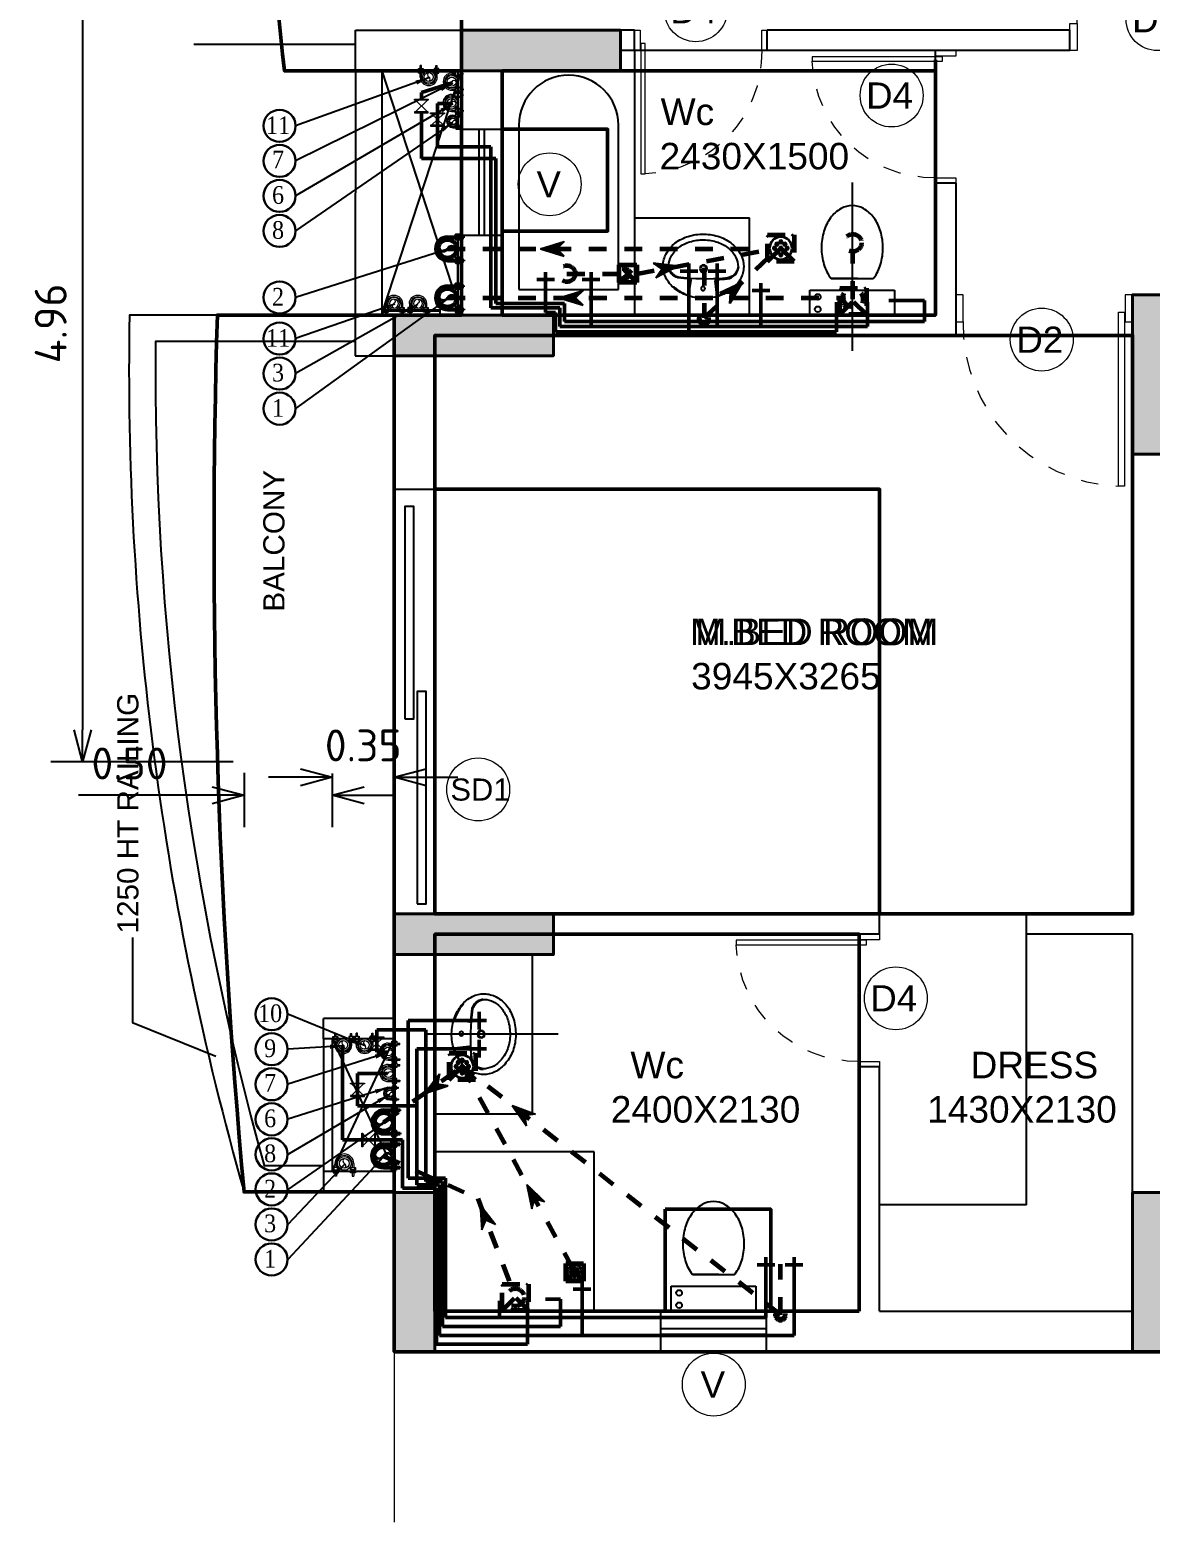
# Model space of a CAD drawing. Header units: inches. Extents: x 0 to 429, y 0 to 185.
# Drawn here: x 230.02 to 236.36, y 97.15 to 105.58 of the extents above; entities that cross this region are included whole.
import ezdxf
from ezdxf.enums import TextEntityAlignment as Align

# ---------------------------------------------------------------- set-up
doc = ezdxf.new("R2010")
doc.units = ezdxf.units.IN
doc.header["$MEASUREMENT"] = 0
doc.linetypes.add('Xr-4BHK-A-B-Typical-Sub$0$HIDDEN', pattern=[0.375, 0.25, -0.125])
doc.layers.get('DEFPOINTS').update_dxf_attribs({"lineweight": 18})
for name, color, linetype, lineweight in [('FLOOR01', 7, 'Continuous', 50), ('XR-4BHK-A-B-TYPICAL-SUB$0$1PL-SHAFT-PIPE-TEXT-50', 213, 'Continuous', 30), ('XR-4BHK-A-B-TYPICAL-SUB$0$DOOR', 34, 'Continuous', 20), ('XR-4BHK-A-B-TYPICAL-SUB$0$TOWER-COL', 1, 'Continuous', 40), ('XR-4BHK-A-B-TYPICAL-SUB$0$TOWER-COL-HATCH', 9, 'Continuous', 5)]:
    doc.layers.add(name, color=color, linetype=linetype, lineweight=lineweight)
doc.layers.add('XR-4BHK-A-B-TYPICAL-SUB$0$1PL-SHAFT-PIPE', color=7, linetype='Continuous')
doc.layers.add('XR-4BHK-A-B-TYPICAL-SUB$0$SEWERARE LINE', color=7, linetype='Continuous', lineweight=35, true_color=0xca2d12)
doc.layers.add('XR-4BHK-A-B-TYPICAL-SUB$0$WATER SUPPLAY', color=7, linetype='Continuous', lineweight=0, true_color=0x00f000)
doc.styles.add('Sanvi Common', font='isocpeur.ttf')
doc.styles.add('Xr-4BHK-A-B-Typical-Sub$0$$0$DIM', font='arial.ttf', dxfattribs={"height": 4})
doc.styles.add('Xr-4BHK-A-B-Typical-Sub$0$$1$Standard', font='arial.ttf')
doc.styles.add('Xr-4BHK-A-B-Typical-Sub$0$DIM', font='arial.ttf')
doc.styles.add('Xr-4BHK-A-B-Typical-Sub$0$Standard', font='ARIALN.TTF')
doc.styles.add('Xr-4BHK-A-B-Typical-Sub$0$TIMES-ROMAN', font='times.ttf', dxfattribs={"width": 0.9})
doc.dimstyles.new('Sanvi Common', dxfattribs={"dimtxt": 0.18, "dimasz": 0.18, "dimexe": 0.18, "dimexo": 0.0625, "dimgap": 0.09, "dimtad": 1, "dimzin": 0, "dimdsep": 46, "dimtxsty": 'Sanvi Common', "dimblk": 'OPEN30', "dimcen": 0.09, "dimclrd": 68, "dimclre": 68, "dimclrt": 40, "dimadec": 0, "dimazin": 0, "dimtfac": 1, "dimtofl": 0, "dimtmove": 0, "dimatfit": 3, "dimldrblk": 'OPEN30', "dimfxl": 1, "dimtolj": 1, "dimtzin": 0, "dimarcsym": 0})
doc.dimstyles.new('Xr-4BHK-A-B-Typical-Sub$0$DIM 75', dxfattribs={"dimtxt": 75, "dimasz": 75, "dimexe": 0.18, "dimexo": 0.0625, "dimgap": 0.09, "dimtad": 0, "dimtih": 1, "dimtoh": 1, "dimdec": 0, "dimzin": 0, "dimdsep": 46, "dimtxsty": 'Xr-4BHK-A-B-Typical-Sub$0$Standard', "dimcen": 0.09, "dimclrd": 256, "dimclre": 256, "dimclrt": 256, "dimadec": 0, "dimazin": 0, "dimtfac": 1, "dimtdec": 0, "dimtofl": 0, "dimtmove": 0, "dimatfit": 3, "dimfxl": 1, "dimtolj": 1, "dimtzin": 0, "dimarcsym": 0})

# ---------------------------------------------------------------- blocks, each defined once
blk = doc.blocks.new('Xr-4BHK-A-B-Typical-Sub$0$1111')
for p, q in [((-6719.3, 24832.2), (-6719.3, 24832.2)), ((-6770.3, 24610.7), (-7008.8, 24610.7)), ((-6918.9, 24610.7), (-6770.3, 24610.7)), ((-7128.5, 24545.5), (-7128.5, 24404.3)), ((-6650.6, 24545.5), (-7128.5, 24545.5)), ((-6650.6, 24404.3), (-6650.6, 24545.5)), ((-7128.5, 24404.3), (-6650.6, 24404.3)), ((-6849.6, 24404.3), (-6849.6, 24404.3)), ((-6703, 24404.3), (-6703, 24404.3))]:
    blk.add_line(p, q)
at = {"extrusion": (0, 0, -1)}
for centre, major_axis, ratio, start_param, end_param in [((-6859.2, 24842), (-134, 134), 1, 6.126583, 6.550859), ((-6889.6, 24895.3), (90.6, 90.6), 1, -1.303122, -0.785398), ((-6889.6, 24895.3), (-90.6, 90.6), 1, 0.785398, 1.303122), ((-6919.9, 24842), (134, 134), 1, -0.267674, 0.156602), ((-6811.4, 24807.2), (175.8, 175.8), 1, 4.219591, 4.555787), ((-6967.7, 24807.2), (-175.8, 175.8), 1, 1.727398, 2.063595), ((-6735.9, 24784.5), (231.5, 231.5), 1, 3.926991, 4.219591), ((-7043.2, 24784.5), (231.5, 231.5), 1, 0.492798, 0.785398), ((-6735.9, 24784.5), (-231.5, 231.5), 1, 5.205187, 5.497787), ((-7043.2, 24784.5), (231.5, 231.5), 1, 0.785398, 1.077998), ((-6811.4, 24761.7), (-175.8, 175.8), 1, 4.868991, 5.205187), ((-6967.7, 24761.7), (-231.2, 91.4), 0.988951, 3.056609, 3.421062), ((-6859.2, 24726.9), (-134, 134), 1, 4.837165, 4.868991), ((-6694.7, 24507), (-11.5, 11.5), 1, 3.141593, 9.424778), ((-6694.7, 24437.2), (11.5, 11.5), 1, 1.570796326805002, 7.853981633984588)]:
    blk.add_ellipse(centre, major_axis=major_axis, ratio=ratio, start_param=start_param, end_param=end_param, dxfattribs=at)
blk = doc.blocks.new('Xr-4BHK-A-B-Typical-Sub$0$basin6')
blk.add_lwpolyline([(285, -227, 0.120605), (265, -143, 0.10507), (202, -67, 0.088649), (113, -18, 0.079738), (1, 0, 0.079738), (-111, -18, 0.088649), (-201, -66, 0.10507), (-264, -142, 0.120605), (-285, -226, 0.120605), (-264, -310, 0.10507), (-202, -387, 0.088649), (-112, -435, 0.079738), (0, -453, 0.079738), (112, -436, 0.088649), (201, -387, 0.10507), (265, -311, 0.120605)], format="xyb", close=True)
for points in [[(-210, -80, -0.016805), (-198, -70, -0.092161), (-106, -21, -0.435128), (-100, -25), (-85, -124, -0.44775), (-92, -134, 0.015365), (-179, -141, 0.272514), (-249, -216, 0.272514)], [(210, -80, 0.016805), (198, -70, 0.092161), (107, -21, 0.435128), (100, -25), (86, -124, 0.396344), (97, -135, -0.011856), (170, -140, -0.340407), (250, -227)], [(-244, -217, 0.017243), (-245, -226, 0.120605), (-229, -292, 0.10507), (-177, -355, 0.088649), (-99, -397, 0.079738), (0, -413, 0.079738), (99, -398, 0.088649), (177, -356, 0.10507), (229, -293, 0.120605), (245, -227, 0.120605)]]:
    blk.add_lwpolyline(points, format="xyb")
for centre, radius in [((0, -69), 14.5), ((1, -209), 26.4), ((1, -209), 21)]:
    blk.add_circle(centre, radius)
for centre, radius, start, end in [((-151, -238), 95.4, 106.2953, 167.2703), ((-3, -1750), 1614, 84.2769, 96.2123), ((155, -235), 90.2, 4.8775, 88.7186)]:
    blk.add_arc(centre, radius, start, end)
blk = doc.blocks.new('Xr-4BHK-A-B-Typical-Sub$0$d-750')
at = {"layer": 'XR-4BHK-A-B-TYPICAL-SUB$0$DOOR'}
for p, q in [((0, 718.7), (0, 750)), ((0, 750), (115, 750)), ((115, 718.7), (0, 718.7)), ((115, 750), (115, 718.7)), ((0, 0), (0, 31.2)), ((0, 31.2), (115, 31.2)), ((115, 31.2), (115, 0)), ((115, 0), (0, 0))]:
    blk.add_line(p, q, dxfattribs=at)
blk.add_lwpolyline([(73.9, 34.2), (811.3, 34.2), (811.3, 59.2), (73.9, 59.2)], close=True, dxfattribs=at)
at = {"layer": 'XR-4BHK-A-B-TYPICAL-SUB$0$DOOR', "color": 8, "linetype": 'Xr-4BHK-A-B-Typical-Sub$0$HIDDEN', "extrusion": (0, 0, -1)}
blk.add_ellipse((125, 31.2), major_axis=(218.4, 652.1), ratio=0.99874, start_param=-0.33813, end_param=1.207251, dxfattribs=at)
blk = doc.blocks.new('Xr-4BHK-A-B-Typical-Sub$0$REV.CO.')
at = {"layer": 'XR-4BHK-A-B-TYPICAL-SUB$0$TOWER-COL-HATCH'}
for points in [[(447471.1, 20700.2), (447241.1, 20700.2), (447241.1, 19799.7), (447471.1, 19799.7)], [(451646.1, 19799.7), (451416.1, 19799.7), (451416.1, 20700.2), (451646.1, 20700.2)], [(448141.6, 18455.2), (448141.6, 18225.2), (447241.1, 18225.2), (447241.1, 18455.2)], [(451646.1, 14725.2), (451416.1, 14725.2), (451416.1, 15625.7), (451646.1, 15625.7)], [(448141.6, 15070.2), (448141.6, 14840.2), (447241.1, 14840.2), (447241.1, 15070.2)], [(448521.1, 13460.2), (447621.1, 13460.2), (447621.1, 13230.2), (448521.1, 13230.2)]]:
    blk.add_hatch(color=256, dxfattribs=at).paths.add_polyline_path(points)
at = {"layer": 'XR-4BHK-A-B-TYPICAL-SUB$0$TOWER-COL'}
for points in [[(447471.1, 20700.2), (447241.1, 20700.2), (447241.1, 19799.7), (447471.1, 19799.7)], [(451646.1, 20700.2), (451416.1, 20700.2), (451416.1, 19799.7), (451646.1, 19799.7)], [(447241.1, 18455.2), (447241.1, 18225.2), (448141.6, 18225.2), (448141.6, 18455.2)], [(451646.1, 15625.7), (451416.1, 15625.7), (451416.1, 14725.2), (451646.1, 14725.2)], [(447241.1, 15070.2), (447241.1, 14840.2), (448141.6, 14840.2), (448141.6, 15070.2)], [(447621.1, 13460.2), (447621.1, 13230.2), (448521.1, 13230.2), (448521.1, 13460.2)]]:
    blk.add_lwpolyline(points, close=True, dxfattribs=at)
blk = doc.blocks.new('Xr-4BHK-A-B-Typical-Sub$0$$0$DOOR NO')
at = {"lineweight": 0}
blk.add_circle((0, 0), 10, dxfattribs=at)
at = {"style": 'Xr-4BHK-A-B-Typical-Sub$0$$0$DIM'}
blk.add_attdef('X1', text='', height=9, dxfattribs=at).set_placement((0, 0), align=Align.MIDDLE_CENTER)
blk = doc.blocks.new('_Open30')
at = {"color": 0, "linetype": 'ByBlock', "lineweight": -2}
for p, q in [((-1, 0.268), (0, 0)), ((0, 0), (-1, -0.268)), ((0, 0), (-1, 0))]:
    blk.add_line(p, q, dxfattribs=at)
blk = doc.blocks.new('*D330')
at = {"color": 68, "lineweight": -2, "transparency": 16777216}
for p, q in [((230.5355, 106.4011), (230.1417, 106.4011)), ((230.3217, 106.2211), (230.3217, 101.6246)), ((231.1728, 101.4446), (230.1417, 101.4446))]:
    blk.add_line(p, q, dxfattribs=at)
at = {"layer": 'DEFPOINTS', "color": 0, "transparency": 16777216}
for p in [(230.598, 106.4011), (230.3217, 101.4446), (231.2353, 101.4446)]:
    blk.add_point(p, dxfattribs=at)
at = {"color": 68, "lineweight": -2, "transparency": 16777216, "xscale": 0.18, "yscale": 0.18, "zscale": 0.18}
for p, rotation in [((230.3217, 106.4011), 90), ((230.3217, 101.4446), 270)]:
    blk.add_blockref('_Open30', p, dxfattribs=dict(at, rotation=rotation))
at = {"color": 40, "transparency": 16777216, "insert": (230.1417, 103.9229), "char_height": 0.18, "attachment_point": 5, "rotation": 90, "style": 'Sanvi Common'}
blk.add_mtext('\\A1;4.96', dxfattribs=at)
blk = doc.blocks.new('*D337')
at = {"color": 68, "lineweight": -2, "transparency": 16777216}
for p, q in [((231.5538, 101.3574), (231.3738, 101.3574)), ((231.7338, 101.3791), (231.7338, 101.1774)), ((232.0843, 101.3791), (232.0843, 101.1774)), ((232.2643, 101.3574), (232.4443, 101.3574))]:
    blk.add_line(p, q, dxfattribs=at)
at = {"layer": 'DEFPOINTS', "color": 0, "transparency": 16777216}
for p in [(231.7338, 101.4416), (232.0843, 101.4416), (231.7338, 101.3574)]:
    blk.add_point(p, dxfattribs=at)
at = {"color": 68, "lineweight": -2, "transparency": 16777216, "xscale": 0.18, "yscale": 0.18, "zscale": 0.18}
blk.add_blockref('_Open30', (231.7338, 101.3574), dxfattribs=at)
at = {"color": 68, "lineweight": -2, "transparency": 16777216, "xscale": 0.18, "yscale": 0.18, "zscale": 0.18, "rotation": 180}
blk.add_blockref('_Open30', (232.0843, 101.3574), dxfattribs=at)
at = {"color": 40, "transparency": 16777216, "insert": (231.909, 101.5374), "char_height": 0.18, "attachment_point": 5, "style": 'Sanvi Common'}
blk.add_mtext('\\A1;0.35', dxfattribs=at)
blk = doc.blocks.new('*D338')
at = {"color": 68, "lineweight": -2, "transparency": 16777216}
for p, q in [((231.2353, 101.3821), (231.2353, 101.0755)), ((231.7338, 101.3791), (231.7338, 101.0755)), ((231.0553, 101.2555), (230.2993, 101.2555)), ((231.9138, 101.2555), (232.0938, 101.2555))]:
    blk.add_line(p, q, dxfattribs=at)
at = {"layer": 'DEFPOINTS', "color": 0, "transparency": 16777216}
for p in [(231.2353, 101.4446), (231.7338, 101.4416), (231.2353, 101.2555)]:
    blk.add_point(p, dxfattribs=at)
at = {"color": 68, "lineweight": -2, "transparency": 16777216, "xscale": 0.18, "yscale": 0.18, "zscale": 0.18}
blk.add_blockref('_Open30', (231.2353, 101.2555), dxfattribs=at)
at = {"color": 68, "lineweight": -2, "transparency": 16777216, "xscale": 0.18, "yscale": 0.18, "zscale": 0.18, "rotation": 180}
blk.add_blockref('_Open30', (231.7338, 101.2555), dxfattribs=at)
at = {"color": 40, "transparency": 16777216, "insert": (230.5873, 101.4355), "char_height": 0.18, "attachment_point": 5, "style": 'Sanvi Common'}
blk.add_mtext('\\A1;0.50', dxfattribs=at)
blk = doc.blocks.new('Xr-4BHK-A-B-Typical-Sub$0$CI50')
at = {"layer": 'XR-4BHK-A-B-TYPICAL-SUB$0$WATER SUPPLAY', "ltscale": 100}
for p, q in [((-53.2, 2), (-53.2, 13.5)), ((-48.3, 35), (-48.3, 13.5)), ((-48.3, 2), (-48.3, -2)), ((-40.3, 35), (-40.3, 13.5)), ((-40.3, 2), (-40.3, -2)), ((-35.4, 2), (-35.4, 13.5)), ((35.4, 2), (35.4, 13.5)), ((40.3, 35), (40.3, 13.5)), ((40.3, 2), (40.3, -2)), ((48.3, 35), (48.3, 13.5)), ((48.3, 2), (48.3, -2)), ((53.2, 2), (53.2, 13.5)), ((-53.2, -13.5), (-53.2, -2)), ((-48.3, -13.5), (-48.3, -30.6)), ((-48.3, -14.8), (-48.3, -30.6)), ((-40.3, -30.6), (-48.3, -30.6)), ((-40.3, -13.5), (-40.3, -30.6)), ((-40.3, -14.8), (-40.3, -30.6)), ((-35.4, -13.5), (-35.4, -2)), ((35.4, -13.5), (35.4, -2)), ((40.3, -13.5), (40.3, -30.6)), ((40.3, -14.8), (40.3, -30.6)), ((40.3, -30.6), (48.3, -30.6)), ((48.3, -13.5), (48.3, -30.6)), ((48.3, -14.8), (48.3, -30.6)), ((53.2, -13.5), (53.2, -2))]:
    blk.add_line(p, q, dxfattribs=at)
at = {"layer": 'XR-4BHK-A-B-TYPICAL-SUB$0$WATER SUPPLAY', "ltscale": 100, "elevation": 0}
for points in [[(-57.9, 2), (-30.9, 2), (-30.9, 13.5), (-57.9, 13.5)], [(57.9, 2), (30.9, 2), (30.9, 13.5), (57.9, 13.5)], [(-57.9, -13.5), (-30.9, -13.5), (-30.9, -2), (-57.9, -2)], [(57.9, -13.5), (30.9, -13.5), (30.9, -2), (57.9, -2)]]:
    blk.add_lwpolyline(points, close=True, dxfattribs=at)
at = {"layer": 'XR-4BHK-A-B-TYPICAL-SUB$0$WATER SUPPLAY', "ltscale": 100}
for radius in [35, 25]:
    blk.add_circle((0, 35), radius, dxfattribs=at)
for centre, radius, start, end in [((0, 35), 48.3, 0, 180), ((0, 35), 40.3, 360, 180), ((6.9, 47.5), 14.3, 119.0199, 240.9801), ((-6.9, 22.5), 14.3, 299.0199, 60.9801)]:
    blk.add_arc(centre, radius, start, end, dxfattribs=at)
blk = doc.blocks.new('Xr-4BHK-A-B-Typical-Sub$0$CI100')
at = {"layer": 'XR-4BHK-A-B-TYPICAL-SUB$0$SEWERARE LINE', "ltscale": 100}
for p, q in [((-78.9, 0), (-78.9, 11.5)), ((-74, 60.7), (-74, 11.5)), ((-66, 60.7), (-66, 11.5)), ((-61.1, 0), (-61.1, 11.5)), ((61.1, 0), (61.1, 11.5)), ((66, 60.7), (66, 11.5)), ((74, 60.7), (74, 11.5)), ((78.9, 0), (78.9, 11.5)), ((-78.9, -15.5), (-78.9, -4)), ((-74, 0), (-74, -4)), ((-74, -15.5), (-74, -37.3)), ((-74, -16.8), (-74, -37.3)), ((-66, -37.3), (-74, -37.3)), ((-66, 0), (-66, -4)), ((-66, -15.5), (-66, -37.3)), ((-66, -16.8), (-66, -37.3)), ((-61.1, -15.5), (-61.1, -4)), ((61.1, -15.5), (61.1, -4)), ((66, 0), (66, -4)), ((66, -15.5), (66, -37.3)), ((66, -16.8), (66, -37.3)), ((66, -37.3), (74, -37.3)), ((74, 0), (74, -4)), ((74, -15.5), (74, -37.3)), ((74, -16.8), (74, -37.3)), ((78.9, -15.5), (78.9, -4))]:
    blk.add_line(p, q, dxfattribs=at)
for points in [[(-85.4, 0), (-54.6, 0), (-54.6, 11.5), (-85.4, 11.5)], [(85.4, 0), (54.6, 0), (54.6, 11.5), (85.4, 11.5)], [(-85.4, -15.5), (-54.6, -15.5), (-54.6, -4), (-85.4, -4)], [(85.4, -15.5), (54.6, -15.5), (54.6, -4), (85.4, -4)]]:
    blk.add_lwpolyline(points, close=True, dxfattribs=at)
for radius in [60.7, 50]:
    blk.add_circle((0, 60.7), radius, dxfattribs=at)
for centre, radius, start, end in [((0, 60.7), 74, 0, 180), ((0, 60.7), 66, 0, 180), ((13.9, 85.7), 28.6, 119.0199, 240.9801), ((-13.9, 35.7), 28.6, 299.0199, 60.9801)]:
    blk.add_arc(centre, radius, start, end, dxfattribs=at)
blk = doc.blocks.new('Xr-4BHK-A-B-Typical-Sub$0$A6')
at = {"linetype": 'Continuous', "lineweight": -3}
h = blk.add_hatch(dxfattribs=at)
h.set_pattern_fill('ANSI31', color=8, scale=51.850019, angle=269.98621, style=0)
h.set_pattern_definition([(314.9862146, (-3558.9815, 121585.5365), (4.58404006, 4.58183475), [])])
h.paths.add_polyline_path([(-42.5, 41.5), (0, 0), (-42.5, -41.5), (91.7, 0)])
for p, q in [((-42.5, 41.5), (0, 0)), ((91.7, 0), (-42.5, 41.5)), ((-42.5, -41.5), (0, 0)), ((0, 0), (91.7, 0)), ((91.7, 0), (-42.5, -41.5))]:
    blk.add_line(p, q, dxfattribs=at)
blk = doc.blocks.new('Xr-4BHK-A-B-Typical-Sub$0$FT 100')
at = {"linetype": 'Continuous'}
blk.add_ellipse((0, 0), major_axis=(63.4, -2.9), ratio=1, start_param=0.046079, end_param=6.329264, dxfattribs=at)
for centre in [(-36.7, 0), (-23.3, 23.3), (0, 35.4), (0, 0), (23.3, 23.3), (36.7, 0), (-23.3, -23.3), (0, -35.4), (23.3, -23.3)]:
    blk.add_ellipse(centre, major_axis=(7.97, 0), ratio=1)
blk = doc.blocks.new('Xr-4BHK-A-B-Typical-Sub$0$P-VALVE')
at = {"linetype": 'Continuous'}
for p, q in [((-19.7, 19), (19.7, 19)), ((-19.7, 16.4), (-19.7, 19)), ((19.7, 16.4), (-19.7, 16.4)), ((-17, -16.4), (17, 16.4)), ((-17, 16.4), (17, -16.4)), ((19.7, 19), (19.7, 16.4)), ((19.7, -16.4), (-19.7, -16.4)), ((-19.7, -16.4), (-19.7, -19)), ((-19.7, -19), (19.7, -19)), ((19.7, -19), (19.7, -16.4))]:
    blk.add_line(p, q, dxfattribs=at)
blk = doc.blocks.new('Xr-4BHK-A-B-Typical-Sub$0$A$C14D55273')
at = {"layer": 'DEFPOINTS'}
blk.add_line((0, 0), (0, 963.3), dxfattribs=at)
at = {"layer": 'XR-4BHK-A-B-TYPICAL-SUB$0$WATER SUPPLAY', "lineweight": 50}
for p, q in [((754.2, -42.5), (239.3, -42.5)), ((239.3, -42.5), (239.9, -925)), ((754.2, -288.3), (754.2, -42.5)), ((2260.8, -92.5), (256.3, -92.5)), ((256.3, -92.5), (256.8, -943.1)), ((940.1, -142.5), (272.9, -142.5)), ((272.9, -142.5), (273.5, -961.7)), ((940.1, -297.1), (940.1, -142.5)), ((1062.2, -396.3), (1062.2, -92.5)), ((2260.8, -534.6), (2260.8, -92.5)), ((289.6, -194.3), (290.1, -980.3)), ((2102, -194.3), (289.6, -194.3)), ((595.5, -288.3), (595.5, -194.3)), ((2102, -534.6), (2102, -194.3)), ((855, -297.1), (940.1, -297.1)), ((1012.2, -353.8), (1112.2, -353.8)), ((2052, -492.1), (2152, -492.1)), ((2210.8, -492.1), (2310.8, -492.1)), ((47.4, -925), (47.4, -1197.1)), ((47.4, -925), (239.9, -925)), ((78.3, -980.3), (78.3, -1871.9)), ((78.3, -980.3), (290.1, -980.3)), ((128.3, -943.1), (128.3, -1713.1)), ((128.3, -943.1), (256.8, -943.1)), ((178.3, -961.7), (178.3, -1819.1)), ((178.3, -961.7), (273.5, -961.7)), ((47.4, -1197.1), (-293.4, -1197.1)), ((-293.4, -1731.2), (-293.4, -1197.1)), ((-207.9, -1572.5), (-207.9, -1389.4)), ((-207.9, -1389.4), (128.3, -1389.4)), ((-38.4, -1572.5), (-207.9, -1572.5)), ((479.4, -1763.1), (479.4, -1663.1)), ((-39.1, -1693.8), (-98.6, -1693.8)), ((-98.6, -1693.8), (-98.6, -1819.1)), ((521.9, -1713.1), (128.3, -1713.1)), ((-98.6, -1819.1), (178.3, -1819.1)), ((479.4, -1921.9), (479.4, -1821.9)), ((521.9, -1871.9), (78.3, -1871.9)), ((2500.6, -5764.5), (911.9, -5764.5)), ((911.9, -5875.1), (911.9, -5764.5)), ((2675.9, -5794.5), (936.9, -5794.5)), ((936.9, -5900.1), (936.9, -5794.5)), ((1113.3, -6103.5), (1113.3, -5794.5)), ((1666.7, -6151.4), (1666.7, -5764.5)), ((1825.5, -6151.4), (1825.5, -5794.5)), ((2073.9, -6041.3), (2073.9, -5794.5)), ((2500.6, -5933.3), (2500.6, -5764.5)), ((2675.9, -5933.3), (2675.9, -5794.5)), ((545.4, -5900.1), (936.9, -5900.1)), ((545.4, -5900.1), (545.4, -6810.3)), ((855.7, -5875.1), (911.9, -5875.1)), ((855.7, -6103.5), (855.7, -5875.1)), ((2997.9, -5824.5), (961.9, -5824.5)), ((961.9, -5925.1), (961.9, -5824.5)), ((2997.9, -5942.1), (2997.9, -5824.5)), ((575.4, -5925.1), (961.9, -5925.1)), ((575.4, -5925.1), (575.4, -6744.7)), ((2796.7, -5942.1), (2997.9, -5942.1)), ((805.7, -6061), (905.7, -6061)), ((1063.3, -6061), (1163.3, -6061)), ((2023.9, -5998.8), (2123.9, -5998.8)), ((1616.7, -6108.9), (1716.7, -6108.9)), ((1775.5, -6108.9), (1875.5, -6108.9)), ((153.3, -7008.9), (153.3, -6744.7)), ((153.3, -6744.7), (575.4, -6744.7)), ((245.4, -7056.3), (245.4, -6810.3)), ((245.4, -6810.3), (545.4, -6810.3)), ((153.3, -7074.6), (153.3, -7118.7)), ((327, -7056.3), (245.4, -7056.3)), ((327, -7173.3), (153.3, -7118.7))]:
    blk.add_line(p, q, dxfattribs=at)
at = {"layer": 'XR-4BHK-A-B-TYPICAL-SUB$0$WATER SUPPLAY', "lineweight": 50, "xscale": 2.000000000000041, "yscale": 2.000000000000041, "zscale": 2.000000000000041}
for p, rotation in [((-144.4, -1197.1), 270.0000115776375), ((-207.9, -1481), 1.157805443229762e-05), ((-99.1, -1742.4), 1.157805443229762e-05), ((245.4, -6965.7), 1.157805443229762e-05), ((153.3, -7041.7), 1.157805443229762e-05)]:
    blk.add_blockref('Xr-4BHK-A-B-Typical-Sub$0$P-VALVE', p, dxfattribs=dict(at, rotation=rotation))
blk = doc.blocks.new('Xr-4BHK-A-B-Typical-Sub$0$A$C2521575D')
at = {"layer": 'DEFPOINTS'}
blk.add_line((783.9, -180.6), (783.9, -883.6), dxfattribs=at)
at = {"layer": 'XR-4BHK-A-B-TYPICAL-SUB$0$1PL-SHAFT-PIPE'}
for p, q in [((1146, 6732.2), (1146, 7062.3)), ((1146, 5682.3), (1145.9, 6132.3)), ((717, 5703.3), (1044, 5703.3))]:
    blk.add_line(p, q, dxfattribs=at)
for points in [[(1167, 6732.2), (1167, 7062.3), (1142, 7062.3), (1142, 6732.2)], [(1167, 5682.3), (1167, 6132.3), (1141.9, 6132.3), (1142, 5682.3)], [(717, 5682.3), (1044, 5682.3), (1044, 5707.3), (717, 5707.3)]]:
    blk.add_lwpolyline(points, close=True, dxfattribs=at)
at = {"layer": 'XR-4BHK-A-B-TYPICAL-SUB$0$1PL-SHAFT-PIPE-TEXT-50'}
for centre in [(135.5, 6748.8), (135.5, 6550.8), (135.5, 6352.9), (135.5, 6154.9), (135.5, 5779.1), (135.5, 5546.5), (135.5, 5348.5), (135.5, 5150.5), (90.6, 1727.2), (90.6, 1529.2), (90.6, 1331.2), (90.6, 1133.2), (90.6, 935.3), (90.6, 737.3), (90.6, 539.3), (90.6, 341.3)]:
    blk.add_circle(centre, 90.6, dxfattribs=at)
at = {"layer": 'XR-4BHK-A-B-TYPICAL-SUB$0$SEWERARE LINE', "linetype": 'Xr-4BHK-A-B-Typical-Sub$0$HIDDEN', "lineweight": 60, "ltscale": 200}
for p, q in [((2895, 5982.5), (3045, 6132.5)), ((3045, 5982.5), (2895, 6132.5)), ((1085.1, 6053.6), (2906.7, 6053.6)), ((2156.2, 5913.2), (2907, 6049.9)), ((2536.3, 5663.1, 0), (2918, 6021, 0)), ((3376.6, 5770.2, 0), (3376.6, 6037.7, 0)), ((1760.8, 5913.2), (2076.6, 5913.2)), ((2056.2, 5863.2), (2156.2, 5963.2)), ((2156.2, 5863.2), (2056.2, 5963.2)), ((2536.3, 5947.1), (2536.3, 5663.1, 0)), ((3303.7, 5681.8), (3453.7, 5831.8)), ((3453.7, 5681.8), (3303.7, 5831.8)), ((1085.2, 5776.4), (3317.4, 5776.4)), ((1093.7, 1356.8), (1243.7, 1506.8)), ((1243.7, 1356.8), (1093.7, 1506.8)), ((725.7, 1117.5), (1168.7, 1431.8)), ((2968.7, 27.3), (1168.7, 1431.8)), ((1168.7, 1431.8), (1804.2, 268.6)), ((722.2, 925.8), (1255.8, 686.3)), ((1255.8, 686.3), (1468.7, 126.8)), ((1754.2, 218.6), (1854.2, 318.6)), ((1854.2, 218.6), (1754.2, 318.6)), ((2968.7, 27.3), (2968.7, 313.9)), ((1393.7, 51.8), (1543.7, 201.8)), ((1543.7, 51.8), (1393.7, 201.8))]:
    blk.add_line(p, q, dxfattribs=at)
for points in [[(2895, 6132.5), (3045, 6132.5), (3045, 5982.5), (2895, 5982.5)], [(2056.2, 5963.2), (2156.2, 5963.2), (2156.2, 5863.2), (2056.2, 5863.2)], [(3303.7, 5831.8), (3453.7, 5831.8), (3453.7, 5681.8), (3303.7, 5681.8)], [(1093.7, 1506.8), (1243.7, 1506.8), (1243.7, 1356.8), (1093.7, 1356.8)], [(1754.2, 318.6), (1854.2, 318.6), (1854.2, 218.6), (1754.2, 218.6)], [(1393.7, 201.8), (1543.7, 201.8), (1543.7, 51.8), (1393.7, 51.8)]]:
    blk.add_lwpolyline(points, close=True, dxfattribs=at)
for centre, radius in [((3376.6, 6087.7, 0), 50), ((1760.8, 5913.2), 46.6), ((1468.7, 126.8), 50)]:
    blk.add_circle(centre, radius, dxfattribs=at)
for centre, radius, start, end in [((2082.1, 5913.2), 30, 236.44269, 123.55731), ((2076.6, 5913.2), 27.3, 246.0932, 113.9068), ((3376.6, 5770.2, 0), 60, 146.44269, 33.55731), ((3376.6, 5781.2, 0), 54.7, 156.0932, 23.9068), ((2536.3, 5657.6, 0), 30, 146.44269, 33.55731), ((2536.3, 5663.1, 0), 27.3, 156.0932, 23.9068), ((2968.7, 27.3), 30, 146.44269, 33.55731), ((2968.7, 32.8), 27.3, 156.0932, 23.9068)]:
    blk.add_arc(centre, radius, start, end, dxfattribs=at)
at = {"layer": 'XR-4BHK-A-B-TYPICAL-SUB$0$1PL-SHAFT-PIPE'}
for p, rotation in [((979, 7060.1), 180), ((1144, 6998.6), 90), ((1142.5, 6878.8), 90), ((495.4, 1588.3), 180), ((616.6, 1589), 180), ((784.6, 1516.3), 90), ((785.3, 1395.1), 90)]:
    blk.add_blockref('Xr-4BHK-A-B-Typical-Sub$0$CI50', p, dxfattribs=dict(at, rotation=rotation))
at = {"layer": 'XR-4BHK-A-B-TYPICAL-SUB$0$1PL-SHAFT-PIPE', "rotation": 90}
for name, p, xscale, yscale, zscale in [('Xr-4BHK-A-B-Typical-Sub$0$CI50', (1142, 6774.1), 0.75, 0.75, 0.75), ('Xr-4BHK-A-B-Typical-Sub$0$CI100', (1142.2, 6054.4), 0.9405000000115251, 0.9405000000115251, 0.9405000000115251), ('Xr-4BHK-A-B-Typical-Sub$0$CI100', (1142.2, 5777.1), 0.9405000000115251, 0.9405000000115251, 0.9405000000115251), ('Xr-4BHK-A-B-Typical-Sub$0$CI50', (784.8, 1279.3), 0.75, 0.75, 0.75), ('Xr-4BHK-A-B-Typical-Sub$0$CI100', (782.8, 1118.3), 0.9405000000115251, 0.9405000000115251, 0.9405000000115251), ('Xr-4BHK-A-B-Typical-Sub$0$CI100', (779.7, 926.5), 0.9405000000115251, 0.9405000000115251, 0.9405000000115251)]:
    blk.add_blockref(name, p, dxfattribs=dict(at, xscale=xscale, yscale=yscale, zscale=zscale))
at = {"layer": 'XR-4BHK-A-B-TYPICAL-SUB$0$1PL-SHAFT-PIPE', "xscale": -1}
for p in [(782.2, 5709.3), (917.9, 5709.3)]:
    blk.add_blockref('Xr-4BHK-A-B-Typical-Sub$0$CI50', p, dxfattribs=at)
at = {"layer": 'XR-4BHK-A-B-TYPICAL-SUB$0$1PL-SHAFT-PIPE', "xscale": 1.099999999976717, "yscale": 1.099999999976717, "zscale": 1.099999999976717}
blk.add_blockref('Xr-4BHK-A-B-Typical-Sub$0$CI50', (501.8, 845.6), dxfattribs=at)
at = {"layer": 'XR-4BHK-A-B-TYPICAL-SUB$0$SEWERARE LINE', "linetype": 'Xr-4BHK-A-B-Typical-Sub$0$HIDDEN', "lineweight": 60, "ltscale": 200, "extrusion": (-2.61037e-11, 1.64894e-08, 1), "xscale": -1, "rotation": 0.0770337364658058}
for p in [(1703.2, 6053.7, 0), (1809, 5776.5, 0)]:
    blk.add_blockref('Xr-4BHK-A-B-Typical-Sub$0$A6', p, dxfattribs=at)
at = {"layer": 'XR-4BHK-A-B-TYPICAL-SUB$0$SEWERARE LINE', "linetype": 'Xr-4BHK-A-B-Typical-Sub$0$HIDDEN', "lineweight": 60, "ltscale": 200, "xscale": -1, "rotation": 270}
for p in [(2970, 6057.5), (1168.7, 1431.8)]:
    blk.add_blockref('Xr-4BHK-A-B-Typical-Sub$0$FT 100', p, dxfattribs=at)
at = {"layer": 'XR-4BHK-A-B-TYPICAL-SUB$0$SEWERARE LINE', "linetype": 'Xr-4BHK-A-B-Typical-Sub$0$HIDDEN', "lineweight": 60, "ltscale": 200, "extrusion": (2.95467e-09, -1.62226e-08, 1), "xscale": -0.9999999999999972, "rotation": 190.3088502688377}
blk.add_blockref('Xr-4BHK-A-B-Typical-Sub$0$A6', (2296.8, 5938.8, 0), dxfattribs=at)
at = {"layer": 'XR-4BHK-A-B-TYPICAL-SUB$0$SEWERARE LINE', "linetype": 'Xr-4BHK-A-B-Typical-Sub$0$HIDDEN', "lineweight": 60, "ltscale": 200, "extrusion": (1.11485e-08, -1.21496e-08, 1), "xscale": -1, "rotation": 222.5258696810216}
blk.add_blockref('Xr-4BHK-A-B-Typical-Sub$0$A6', (2685.3, 5804.2, 0), dxfattribs=at)
at = {"layer": 'XR-4BHK-A-B-TYPICAL-SUB$0$SEWERARE LINE', "linetype": 'Xr-4BHK-A-B-Typical-Sub$0$HIDDEN', "lineweight": 60, "ltscale": 200, "extrusion": (-9.54207e-09, 1.3448e-08, 1), "xscale": -1, "rotation": 35.34427195735884}
blk.add_blockref('Xr-4BHK-A-B-Typical-Sub$0$A6', (1029, 1332.7, 0), dxfattribs=at)
at = {"layer": 'XR-4BHK-A-B-TYPICAL-SUB$0$SEWERARE LINE', "linetype": 'Xr-4BHK-A-B-Typical-Sub$0$HIDDEN', "lineweight": 60, "ltscale": 200, "extrusion": (1.01439e-08, 1.30001e-08, 1), "xscale": -1, "rotation": 322.0213755926576}
blk.add_blockref('Xr-4BHK-A-B-Typical-Sub$0$A6', (1523.1, 1155.2, 0), dxfattribs=at)
at = {"layer": 'XR-4BHK-A-B-TYPICAL-SUB$0$SEWERARE LINE', "linetype": 'Xr-4BHK-A-B-Typical-Sub$0$HIDDEN', "lineweight": 60, "ltscale": 200, "extrusion": (1.44704e-08, 7.90624e-09, 1), "xscale": -0.9999999999999976, "rotation": 298.6372641027743}
blk.add_blockref('Xr-4BHK-A-B-Typical-Sub$0$A6', (1577.5, 683.6, 0), dxfattribs=at)
at = {"layer": 'XR-4BHK-A-B-TYPICAL-SUB$0$SEWERARE LINE', "linetype": 'Xr-4BHK-A-B-Typical-Sub$0$HIDDEN', "lineweight": 60, "ltscale": 200, "extrusion": (1.54116e-08, 5.86387e-09, 1), "xscale": -1, "rotation": 290.8175809224769}
blk.add_blockref('Xr-4BHK-A-B-Typical-Sub$0$A6', (1302.4, 563.8, 0), dxfattribs=at)
at = {"layer": 'XR-4BHK-A-B-TYPICAL-SUB$0$SEWERARE LINE', "linetype": 'Xr-4BHK-A-B-Typical-Sub$0$HIDDEN', "lineweight": 60, "ltscale": 200, "xscale": -0.6666666666715173, "yscale": 0.6666666666715173, "zscale": 0.6666666666666666, "rotation": 270}
blk.add_blockref('Xr-4BHK-A-B-Typical-Sub$0$FT 100', (1804.2, 268.6), dxfattribs=at)
at = {"layer": 'XR-4BHK-A-B-TYPICAL-SUB$0$WATER SUPPLAY', "xscale": -1, "rotation": 180}
blk.add_blockref('Xr-4BHK-A-B-Typical-Sub$0$A$C14D55273', (783.9, -180.6), dxfattribs=at)
at = {"layer": 'XR-4BHK-A-B-TYPICAL-SUB$0$1PL-SHAFT-PIPE-TEXT-50', "style": 'Xr-4BHK-A-B-Typical-Sub$0$TIMES-ROMAN', "width": 0.9}
for s, p in [('11', (126.9, 6702.7)), ('7', (126.9, 6508.7)), ('6', (126.9, 6308.4)), ('8', (126.9, 6110.5)), ('2', (126.9, 5732.9)), ('11', (126.9, 5500.3)), ('3', (126.9, 5304.1)), ('1', (126.9, 5104.4)), ('10', (82.1, 1682.8)), ('9', (82.1, 1485.1)), ('7', (82.1, 1289.1)), ('6', (82.1, 1088.8)), ('8', (82.1, 890.9)), ('2', (82.1, 691.1)), ('3', (82.1, 494.9)), ('1', (82.1, 295.2))]:
    blk.add_text(s, height=100, rotation=359.99997, dxfattribs=at).set_placement(p, align=Align.CENTER)
at = {"layer": 'XR-4BHK-A-B-TYPICAL-SUB$0$1PL-SHAFT-PIPE-TEXT-50'}
for points in [[(979, 7019.6), (226.1, 6748.8)], [(1115.7, 6990.4), (226.1, 6550.8)], [(1115.7, 6873.3), (226.1, 6352.9)], [(1115.7, 6768.6), (226.1, 6154.9)], [(1086.8, 6052.3), (226.1, 5779.1)], [(1085.2, 5771.6), (226.1, 5150.5)], [(786.8, 5741.5), (226.1, 5546.5)], [(917.9, 5738.8), (226.1, 5348.5)], [(618.6, 1548.1), (181.3, 1727.2)], [(495.4, 1548.3), (181.3, 1529.2)], [(749.6, 1510.8), (181.3, 1331.2)], [(749.6, 1312.8), (181.3, 1133.2)], [(758.6, 1273.7), (181.3, 935.3)], [(725.7, 1112.8), (181.3, 737.3)], [(722.6, 921), (181.3, 341.3)], [(501.8, 878.6), (181.3, 539.3)]]:
    blk.add_leader(points, dimstyle='Xr-4BHK-A-B-Typical-Sub$0$DIM 75', dxfattribs=at)

msp = doc.modelspace()

# ---------------------------------------------------------------- linework, layer by layer
for p, q in [((232.4643, 107.9799), (232.4643, 105.5799)), ((231.8643, 105.3499), (231.8643, 105.5799)), ((233.4438, 105.5799), (233.3647, 105.5799)), ((233.4438, 105.4649), (233.4438, 105.5799)), ((234.1938, 105.4649), (234.1938, 105.5799)), ((235.9043, 105.5799), (234.1938, 105.5799)), ((235.9043, 105.4649), (235.9043, 105.5799)), ((233.4438, 105.4649), (233.3647, 105.4649)), ((234.1938, 105.4649), (233.4438, 105.4649)), ((233.4438, 105.4649), (233.4438, 103.9698)), ((235.9043, 105.4649), (234.1938, 105.4649)), ((235.1443, 104.7148), (235.1443, 105.4649)), ((231.8643, 105.3499), (231.8642, 103.9699)), ((232.0142, 103.9748), (232.4643, 105.3499)), ((232.0143, 105.3499), (232.0142, 103.9699)), ((232.0143, 105.3499), (232.4642, 103.9699)), ((232.4643, 105.3499), (232.4642, 105.0198)), ((232.6942, 105.3499), (232.6942, 105.0198)), ((232.7891, 105.0442), (232.7891, 104.1148)), ((233.3518, 104.1148), (233.3518, 105.0442)), ((232.4642, 104.4198), (232.4642, 105.0198)), ((232.6942, 105.0198), (232.4642, 105.0198)), ((232.5642, 104.4198), (232.5642, 105.0198)), ((232.5942, 104.4198), (232.5942, 105.0198)), ((232.6942, 104.4198), (232.6942, 105.0198)), ((234.6743, 104.7202), (234.6743, 103.768)), ((235.2593, 104.7152), (235.1443, 104.7152)), ((235.1443, 104.7152), (235.1443, 103.9699)), ((235.2593, 104.7152), (235.2593, 103.8549)), ((233.4438, 104.5198), (234.0938, 104.5198)), ((234.0938, 103.9698), (234.0938, 104.5198)), ((232.6942, 104.4198), (232.4642, 104.4198)), ((232.4642, 104.4198), (232.4642, 103.9699)), ((232.6942, 104.4198), (232.6942, 103.9699)), ((232.9417, 104.0264), (232.9417, 104.1957)), ((233.1992, 104.0264), (233.1992, 104.1957)), ((232.7891, 104.1148), (233.3518, 104.1148)), ((232.8947, 104.1712), (232.9886, 104.1712)), ((233.2461, 104.1712), (233.1522, 104.1712)), ((236.2593, 100.5849), (236.2593, 104.0849)), ((239.6443, 104.0849), (236.2593, 104.0849)), ((232.0843, 103.9699), (231.8642, 103.9699)), ((231.8642, 103.9699), (231.8642, 103.7399)), ((232.4642, 103.9699), (232.0843, 103.9699)), ((235.1443, 103.9699), (232.6942, 103.9699)), ((232.3143, 102.9849), (232.3143, 103.8549)), ((235.2593, 103.8549), (232.3143, 103.8549)), ((231.8642, 103.7399), (232.0843, 103.7399)), ((232.0843, 103.7399), (232.0843, 102.9849)), ((232.0843, 100.5849), (232.0843, 102.9849)), ((232.3143, 102.9849), (232.0843, 102.9849)), ((232.3143, 102.9849), (232.3143, 100.5849)), ((232.0843, 99.9934), (232.0843, 100.5849)), ((234.8293, 100.5849), (232.0843, 100.5849)), ((234.8293, 100.4699), (234.8293, 100.5849)), ((235.6593, 100.4696), (235.6593, 100.5849)), ((236.2593, 100.5849), (235.6593, 100.5849)), ((232.3143, 98.3398), (232.3143, 100.4699)), ((234.8293, 100.4699), (232.3143, 100.4699)), ((234.7143, 99.7198), (234.7143, 100.4699)), ((235.6593, 98.9398), (235.6593, 100.4699)), ((236.2593, 100.4699), (235.6593, 100.4699)), ((236.2593, 98.3399), (236.2593, 100.4699)), ((232.8638, 100.3546), (232.8638, 99.4546)), ((232.0843, 99.9934), (231.6838, 99.9934)), ((231.6838, 99.8784), (231.6838, 99.9934)), ((231.6838, 99.8784), (231.6838, 99.1284)), ((232.0838, 99.8784), (231.6838, 99.8784)), ((231.7338, 99.8784), (231.7338, 99.1284)), ((231.7338, 99.8784), (232.0838, 99.1284)), ((231.7338, 99.1284), (232.0838, 99.8784)), ((232.0838, 99.8784), (232.0838, 99.1284)), ((233.0115, 99.9046), (232.2535, 99.9046)), ((234.7143, 98.3399), (234.7143, 99.7198)), ((234.8293, 99.7198), (234.7143, 99.7198)), ((234.8293, 98.3398), (234.8293, 99.7198)), ((232.3143, 99.4546), (232.8638, 99.4546)), ((233.2143, 99.2399), (232.3138, 99.2399)), ((233.2143, 98.3398), (233.2143, 99.2399)), ((232.0838, 99.1284), (231.6838, 99.1284)), ((231.6838, 99.1284), (231.6838, 99.0134)), ((231.6838, 99.0134), (231.2353, 99.0134)), ((232.0838, 99.0134), (231.6838, 99.0134)), ((235.6593, 98.9398), (234.8288, 98.9398)), ((233.5897, 98.3399), (232.3138, 98.3399)), ((234.1897, 98.3399), (233.5897, 98.3399)), ((233.5897, 98.3399), (233.5897, 98.1099)), ((234.1897, 98.3399), (234.7143, 98.3399)), ((234.1897, 98.1099), (234.1897, 98.3399)), ((234.8293, 98.3399), (236.2593, 98.3399)), ((234.1897, 98.2398), (233.5897, 98.2398)), ((233.5897, 98.2098), (234.1897, 98.2098)), ((233.5897, 98.1099), (232.0843, 98.1099)), ((233.5897, 98.1099), (234.1897, 98.1099)), ((234.1897, 98.1099), (236.4893, 98.1099))]:
    msp.add_line(p, q)
for points in [[(231.8643, 105.5799), (232.4643, 105.5799)], [(231.8643, 105.4999), (230.9518, 105.4999)], [(231.8643, 105.3499), (232.4643, 105.3499)], [(230.6051, 100.4515), (230.6051, 99.9711), (231.0745, 99.7802)]]:
    msp.add_lwpolyline(points)
for points in [[(231.8642, 103.9699), (230.5871, 103.9699, 0.074265), (231.2353, 99.0134), (231.6838, 99.0134)], [(231.8642, 103.8199), (230.735, 103.8199, 0.070364), (231.3488, 99.1634), (231.6838, 99.1634)]]:
    msp.add_lwpolyline(points, format="xyb")
for points in [[(232.145, 101.6885), (232.195, 101.6885), (232.195, 102.8885), (232.145, 102.8885)], [(232.2143, 100.6426), (232.2643, 100.6426), (232.2643, 101.8426), (232.2143, 101.8426)]]:
    msp.add_lwpolyline(points, close=True)
msp.add_arc((233.0704, 105.0442), 0.2813, 0, 180)
at = {"layer": 'FLOOR01', "color": 246}
for p, q in [((235.1442, 104.6627), (235.1442, 105.4127)), ((234.7143, 99.7198), (234.7142, 100.4702))]:
    msp.add_line(p, q, dxfattribs=at)
at = {"layer": 'FLOOR01', "color": 26}
msp.add_line((235.3426, 103.8552), (236.2592, 103.8552), dxfattribs=at)
at = {"layer": 'FLOOR01', "color": 181}
msp.add_lwpolyline([(233.3642, 116.3554), (233.3642, 112.5954), (234.4542, 112.5954), (234.4542, 109.0602), (232.4642, 109.0602), (232.4642, 103.9702), (232.0843, 103.9702), (232.0842, 98.1102), (236.4888, 98.1102)], dxfattribs=at)
at = {"layer": 'FLOOR01', "color": 230}
msp.add_lwpolyline([(236.4892, 98.1101), (232.0842, 98.1101), (232.0843, 103.9701), (232.4643, 103.9701), (232.4642, 109.0601), (234.4542, 109.0601), (234.4542, 112.825), (239.0938, 112.825)], dxfattribs=at)
at = {"layer": 'FLOOR01', "color": 35}
for points in [[(232.4642, 108.3102), (231.8497, 108.3102, 0.130747), (231.4642, 105.3502), (232.4642, 105.3502)], [(232.0843, 103.9702), (231.0843, 103.9702, 0.030601), (231.2353, 99.0137), (232.0842, 99.0137)]]:
    msp.add_lwpolyline(points, format="xyb", close=True, dxfattribs=at)
at = {"layer": 'FLOOR01', "color": 81}
for points in [[(232.6942, 105.3502), (235.1442, 105.3502), (235.1442, 103.9702), (232.6942, 103.9702)], [(234.7142, 98.3402), (232.3142, 98.3402), (232.3142, 100.4702), (234.7142, 100.4702)]]:
    msp.add_lwpolyline(points, close=True, dxfattribs=at)
at = {"layer": 'FLOOR01', "color": 128}
for points in [[(232.6942, 105.0201), (233.2907, 105.0201), (233.2907, 104.4452), (232.6942, 104.4452)], [(233.617, 98.9152), (234.2135, 98.9152), (234.2135, 98.3402), (233.617, 98.3402)]]:
    msp.add_lwpolyline(points, close=True, dxfattribs=at)
at = {"layer": 'FLOOR01', "color": 150}
msp.add_lwpolyline([(232.3143, 100.5852), (236.2592, 100.5852), (236.2592, 103.8552), (232.3143, 103.8552)], close=True, dxfattribs=at)
at = {"layer": 'FLOOR01', "color": 103}
msp.add_lwpolyline([(232.3143, 102.9852), (234.8292, 102.9852), (234.8292, 100.5852), (232.3143, 100.5852)], close=True, dxfattribs=at)

# ---------------------------------------------------------------- block references
at = {"yscale": 0.001, "zscale": 0.001}
for name, p, xscale in [('Xr-4BHK-A-B-Typical-Sub$0$A$C2521575D', (231.3004, 98.2906), 0.001), ('Xr-4BHK-A-B-Typical-Sub$0$1111', (227.7847, 79.5655), -0.001), ('Xr-4BHK-A-B-Typical-Sub$0$1111', (227.0002, 73.9355), -0.001)]:
    msp.add_blockref(name, p, dxfattribs=dict(at, xscale=xscale))
at = {"extrusion": (0, 0, -1)}
for name, p, xscale, yscale, zscale, rotation in [('Xr-4BHK-A-B-Typical-Sub$0$REV.CO.', (215.1569, 118.8101), 0.001, 0.001, -0.001, 180), ('Xr-4BHK-A-B-Typical-Sub$0$d-750', (-236.9043, 105.4649), -0.00133333333333576, 0.00133333333333576, -0.00133333333333576, 270.0000000528398), ('Xr-4BHK-A-B-Typical-Sub$0$d-750', (-233.4438, 105.5799), -0.001000064621199273, 0.001000064621199273, -0.001000064621199273, 90.00000005294054), ('Xr-4BHK-A-B-Typical-Sub$0$d-750', (-235.2593, 105.4649), -0.001000064621199272, 0.001000064621199272, -0.001000064621199272, 180), ('Xr-4BHK-A-B-Typical-Sub$0$d-750', (-234.8293, 100.4699), -0.001000064621199272, 0.001000064621199272, -0.001000064621199272, 180)]:
    msp.add_blockref(name, p, dxfattribs=dict(at, xscale=xscale, yscale=yscale, zscale=zscale, rotation=rotation))
ref = msp.add_blockref('Xr-4BHK-A-B-Typical-Sub$0$$0$DOOR NO', (233.7891, 105.693), dxfattribs=dict(xscale=0.01778, yscale=0.01778, zscale=0.01778, rotation=180))
ref.add_attrib('X1', 'D4', dxfattribs={"height": 0.14817, "style": 'Xr-4BHK-A-B-Typical-Sub$0$$1$Standard'}).set_placement((233.7772, 105.693), align=Align.MIDDLE_CENTER)
ref = msp.add_blockref('Xr-4BHK-A-B-Typical-Sub$0$$0$DOOR NO', (236.4005, 105.6429), dxfattribs=dict(xscale=0.01778, yscale=0.01778, zscale=0.01778, rotation=180))
ref.add_attrib('X1', 'D2', dxfattribs={"height": 0.14817, "style": 'Xr-4BHK-A-B-Typical-Sub$0$$1$Standard'}).set_placement((236.3895, 105.6423), align=Align.MIDDLE_CENTER)
ref = msp.add_blockref('Xr-4BHK-A-B-Typical-Sub$0$$0$DOOR NO', (234.8971, 105.211), dxfattribs=dict(xscale=0.01778, yscale=0.01778, zscale=0.01778, rotation=180))
ref.add_attrib('X1', 'D4', dxfattribs={"height": 0.14817, "style": 'Xr-4BHK-A-B-Typical-Sub$0$$1$Standard'}).set_placement((234.8852, 105.211), align=Align.MIDDLE_CENTER)
ref = msp.add_blockref('Xr-4BHK-A-B-Typical-Sub$0$$0$DOOR NO', (232.9633, 104.7092), dxfattribs=dict(xscale=0.01777999999999997, yscale=0.01777999999999997, zscale=0.01777999999999997, rotation=180))
ref.add_attrib('X1', 'V', dxfattribs={"height": 0.1482, "style": 'Xr-4BHK-A-B-Typical-Sub$0$$1$Standard'}).set_placement((232.958, 104.7092), align=Align.MIDDLE_CENTER)
for name, p, xscale, yscale, zscale, rotation in [('Xr-4BHK-A-B-Typical-Sub$0$basin6', (233.829, 104.065), -0.0008000000005451249, 0.0008000000005451249, 0.0008000000005451249, 178.9049319456188), ('Xr-4BHK-A-B-Typical-Sub$0$d-750', (236.2593, 104.0849), -0.001333333333335763, 0.001333333333335763, 0.001333333333335763, 90.00000005283974), ('Xr-4BHK-A-B-Typical-Sub$0$basin6', (232.409, 99.9089), -0.0008000000005807163, 0.0008000000005807161, 0.0008000000005807161, 88.90493181224097)]:
    msp.add_blockref(name, p, dxfattribs=dict(xscale=xscale, yscale=yscale, zscale=zscale, rotation=rotation))
ref = msp.add_blockref('Xr-4BHK-A-B-Typical-Sub$0$$0$DOOR NO', (235.7459, 103.8314), dxfattribs=dict(xscale=0.01778, yscale=0.01778, zscale=0.01778, rotation=180))
ref.add_attrib('X1', 'D2', dxfattribs={"height": 0.14817, "style": 'Xr-4BHK-A-B-Typical-Sub$0$$1$Standard'}).set_placement((235.7349, 103.8308), align=Align.MIDDLE_CENTER)
ref = msp.add_blockref('Xr-4BHK-A-B-Typical-Sub$0$$0$DOOR NO', (232.5591, 101.2885), dxfattribs=dict(xscale=0.01778, yscale=0.01778, zscale=0.01778, rotation=180))
ref.add_attrib('X1', 'SD1', dxfattribs={"height": 0.125, "style": 'Xr-4BHK-A-B-Typical-Sub$0$$1$Standard'}).set_placement((232.5717, 101.288), align=Align.MIDDLE_CENTER)
ref = msp.add_blockref('Xr-4BHK-A-B-Typical-Sub$0$$0$DOOR NO', (234.9208, 100.1078), dxfattribs=dict(xscale=0.01778, yscale=0.01778, zscale=0.01778, rotation=180))
ref.add_attrib('X1', 'D4', dxfattribs={"height": 0.14817, "style": 'Xr-4BHK-A-B-Typical-Sub$0$$1$Standard'}).set_placement((234.9089, 100.1078), align=Align.MIDDLE_CENTER)
ref = msp.add_blockref('Xr-4BHK-A-B-Typical-Sub$0$$0$DOOR NO', (233.8913, 97.9243), dxfattribs=dict(xscale=0.01778, yscale=0.01778, zscale=0.01778, rotation=180))
ref.add_attrib('X1', 'V', dxfattribs={"height": 0.1482, "style": 'Xr-4BHK-A-B-Typical-Sub$0$$1$Standard'}).set_placement((233.886, 97.9243), align=Align.MIDDLE_CENTER)

# ---------------------------------------------------------------- texts
at = {"style": 'Xr-4BHK-A-B-Typical-Sub$0$DIM'}
for s, p in [('Wc', (233.5909, 105.0441)), ('2430X1500', (233.5848, 104.7935)), ('M.BED ROOM', (233.7564, 102.1044)), ('3945X3265', (233.7632, 101.8538)), ('Wc', (233.4201, 99.6558)), ('  DRESS', (235.227, 99.6558)), ('2400X2130', (233.3088, 99.4052)), ('1430X2130', (235.0983, 99.4052))]:
    msp.add_text(s, height=0.15, dxfattribs=at).set_placement(p)
for s, p in [(' BALCONY', (231.4637, 102.2471)), ('1250 HT RAILING', (230.6377, 100.4743))]:
    msp.add_text(s, height=0.12, rotation=90, dxfattribs=at).set_placement(p)
at = {"layer": 'FLOOR01', "color": 81, "style": 'Xr-4BHK-A-B-Typical-Sub$0$DIM'}
for p in [(233.5909, 105.0445), (233.4201, 99.6561)]:
    msp.add_text('Wc', height=0.15, dxfattribs=at).set_placement(p)
at = {"layer": 'FLOOR01', "color": 150, "style": 'Xr-4BHK-A-B-Typical-Sub$0$DIM'}
msp.add_text('M.BED ROOM', height=0.15, dxfattribs=at).set_placement((233.7872, 102.1047))

# ---------------------------------------------------------------- dimensions: what is measured, and where the dimension line sits
at = {"color": 2}
for base, p1, angle, picture, middle in [((230.3217, 101.4446), (230.598, 106.4011), 90, '*D330', (230.1417, 103.9229)), ((231.2353, 101.2555), (231.7338, 101.4416), 180, '*D338', (230.5873, 101.4355))]:
    dim = msp.add_linear_dim(base=base, p1=p1, p2=(231.2353, 101.4446), angle=angle, dimstyle='Sanvi Common', dxfattribs=at)
    dim.commit()
    dim.dimension.update_dxf_attribs({"geometry": picture, "text_midpoint": middle})
dim = msp.add_linear_dim(base=(231.7338, 101.3574), p1=(232.0843, 101.4416), p2=(231.7338, 101.4416), angle=180, dimstyle='Sanvi Common', dxfattribs=at)
dim.commit()
dim.dimension.update_dxf_attribs({"geometry": '*D337', "text_midpoint": (231.909, 101.3574), "dimtype": 160})

doc.saveas('drawing.dxf')
